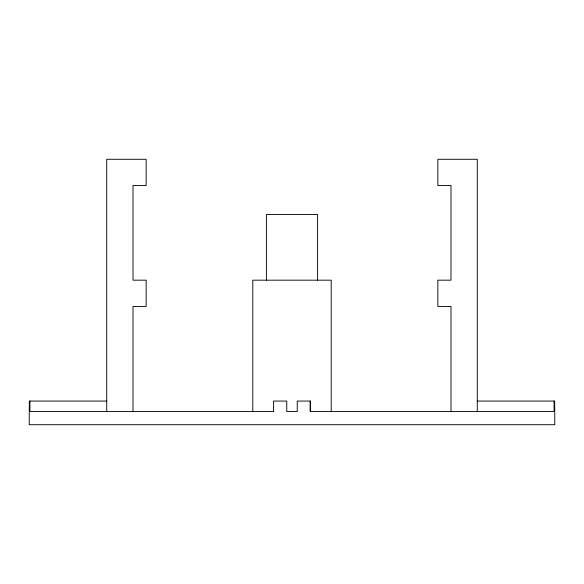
<?xml version="1.0" encoding="UTF-8"?>
<svg xmlns="http://www.w3.org/2000/svg" width="584" height="584" viewBox="0 0 584 584"><rect width="100%" height="100%" fill="white"/><g stroke="black" fill="none" stroke-linecap="round" stroke-linejoin="round"><path stroke-width="0.88" d="M106.726 401.062L29.339 401.062L29.2 424.714L554.8 424.714L554.661 401.062L477.274 401.062M273.816 411.574L29.923 411.574L29.923 401.062M554.077 401.062L554.077 411.574L310.184 411.574L310.184 401.062M477.274 411.574L477.274 159.286L437.854 159.286L437.854 185.566L450.994 185.566L450.994 280.174L437.854 280.174L437.854 306.454L450.994 306.454L450.994 411.574M331.201 411.574L331.201 280.174L252.799 280.174L252.799 411.574M317.594 280.174L317.594 214.474L266.406 214.474L266.406 280.174M310.396 411.574L310.396 401.062L297.256 401.062L297.256 411.574L286.744 411.574L286.744 401.062L273.604 401.062L273.604 411.574M133.006 411.574L133.006 306.454L146.146 306.454L146.146 280.174L133.006 280.174L133.006 185.566L146.146 185.566L146.146 159.286L106.726 159.286L106.726 411.574"/></g></svg>
